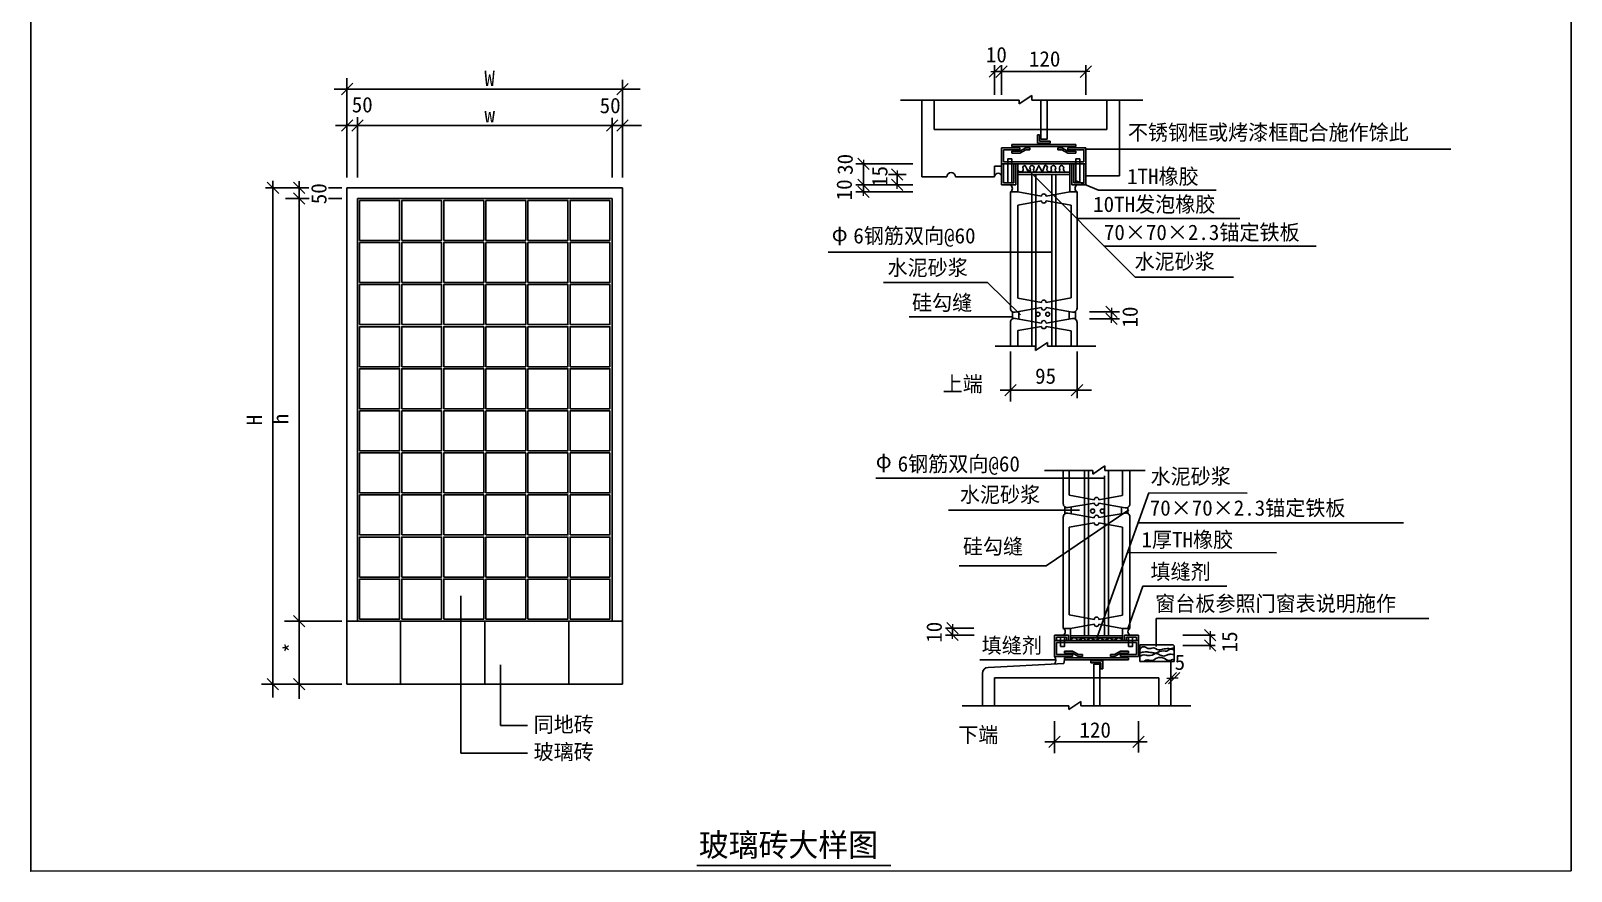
# Model space of a CAD drawing. Header units: metres. Extents: x -6662 to 47632, y 410 to 57999.
# Drawn here: x -6662 to 47632, y 410 to 30043 of the extents above; entities that cross this region are included whole.
import ezdxf

# ---------------------------------------------------------------- set-up
doc = ezdxf.new("R2010")
doc.units = ezdxf.units.M
for name, color, linetype in [('BLK', 7, 'Continuous'), ('DH', 1, 'Continuous'), ('DIM', 3, 'Continuous'), ('EX', 2, 'Continuous'), ('FIN4$0$DIM', 9, 'Continuous'), ('FIN4$0$GLASS', 151, 'Continuous'), ('FIN4$0$WALL01', 3, 'Continuous'), ('FL', 2, 'Continuous'), ('HAT', 5, 'Continuous'), ('HATCH', 2, 'Continuous'), ('I-TEXT', 7, 'Continuous'), ('OL', 3, 'Continuous'), ('Q', 4, 'Continuous'), ('文字', 7, 'Continuous')]:
    doc.layers.add(name, color=color, linetype=linetype)

# ---------------------------------------------------------------- blocks, each defined once
blk = doc.blocks.new('QS', base_point=(2.2, 4.82))
at = {"layer": 'OL'}
for p, q in [((2.2, 4.82), (2.09, 4.82)), ((2.29, 4.52), (2.09, 4.82)), ((2.2, 4.52), (2.29, 4.52))]:
    blk.add_line(p, q, dxfattribs=at)
blk = doc.blocks.new('DIMTCK')
at = {"lineweight": 15}
blk.add_line((9.15, 0), (-8.19, 0), dxfattribs=at)
blk.add_lwpolyline([(-13.56, -13.4), (13.2, 13.33)])

msp = doc.modelspace()

# ---------------------------------------------------------------- linework, layer by layer
for p, q in [((29124.3, 11171.79), (26064.25, 11177.44)), ((16807.65, 607.4), (23651.75, 607.4))]:
    msp.add_line(p, q)
msp.add_lwpolyline([(-6662, 57998.96), (47631.69, 57998.96), (47626.27, 424.45), (-6662, 410.39)], close=True)
at = {"layer": 'BLK'}
for p, q in [((14197.16, 9226.22), (4482.01, 9226.22)), ((6373.13, 9226.22), (6373.13, 7001.38)), ((9339.58, 9226.22), (9339.58, 7001.38)), ((12306.04, 9226.22), (12306.04, 7001.38))]:
    msp.add_line(p, q, dxfattribs=at)
at = {"layer": 'DH'}
for p, q in [((28936.73, 27598.84), (28936.73, 26224.38)), ((29159.21, 26224.38), (29159.21, 27598.84)), ((28936.73, 26224.38), (29159.21, 26224.38)), ((28616.78, 24979.18), (28616.78, 18959.29)), ((28758.04, 24979.18), (28758.04, 18805.81)), ((29323.07, 24979.18), (29323.07, 18959.29)), ((29464.33, 24979.18), (29464.33, 18959.29)), ((30479.51, 8713.41), (30479.51, 14542.47)), ((30620.77, 8713.41), (30620.77, 14542.47)), ((31185.81, 8713.41), (31185.81, 14353.17)), ((31327.07, 8713.41), (31327.07, 14542.47)), ((30804.41, 6241.36), (30804.41, 7713.09)), ((30804.41, 7713.09), (31016.3, 7713.09)), ((31016.3, 7713.09), (31016.3, 6241.36))]:
    msp.add_line(p, q, dxfattribs=at)
for points in [[(27769.22, 24679), (27769.22, 25522.32), (27910.48, 25522.32), (27910.48, 24679)], [(30311.89, 24679), (30311.89, 25522.32), (30170.63, 25522.32), (30170.63, 24679)], [(29631.95, 8667.65), (29631.95, 8334.63), (29773.21, 8334.63), (29773.21, 8667.65)], [(32174.63, 8667.65), (32174.63, 8334.63), (32033.37, 8334.63), (32033.37, 8667.65)]]:
    msp.add_lwpolyline(points, dxfattribs=at)
at = {"layer": 'DIM'}
for p, q in [((27310.12, 28832.75), (27310.12, 27787.42)), ((27557.33, 28832.75), (27557.33, 27787.42)), ((30523.78, 28832.75), (30523.78, 27787.42)), ((4482.01, 24873.7), (4482.01, 28369.92)), ((14197.16, 24873.7), (14197.16, 28311.44)), ((27310.12, 28602.49), (27310.12, 28612.43)), ((27325.12, 28602.43), (27542.33, 28602.43)), ((27557.33, 28602.49), (27557.33, 28612.43)), ((27557.33, 28602.49), (27557.33, 28612.43)), ((27572.33, 28602.43), (30508.78, 28602.43)), ((30523.78, 28602.49), (30523.78, 28612.43)), ((4032.21, 27990.12), (14819.3, 27990.12)), ((4076.45, 26700.69), (4837.82, 26700.69)), ((4482.01, 24873.7), (4482.01, 26710.69)), ((4852.82, 24873.7), (4852.82, 26994.4)), ((4852.82, 24873.7), (4852.82, 26994.4)), ((4867.82, 26700.69), (14865.94, 26700.69)), ((13826.35, 24873.7), (13826.35, 26975.5)), ((13826.35, 24873.7), (13826.35, 26710.69)), ((13841.35, 26700.69), (14182.16, 26700.69)), ((14197.16, 24873.7), (14197.16, 26710.69)), ((22422.03, 25349.99), (24427.12, 25349.99)), ((22687.72, 25334.99), (22687.72, 24623.37)), ((22687.79, 25349.99), (22697.72, 25349.99)), ((23568.39, 24979.18), (24193.43, 24979.18)), ((23874.37, 24979.18), (23884.31, 24979.18)), ((3139.42, 24503.48), (1605.56, 24503.48)), ((1873.9, 6539.55), (1873.9, 24752.88)), ((3128.52, 24503.48), (2790.92, 24503.48)), ((2800.92, 24147.67), (2800.92, 24743.96)), ((4297.7, 24503.48), (3831.23, 24503.48)), ((4297.7, 24503.48), (3863.91, 24503.48)), ((22422.03, 24608.37), (24427.12, 24608.37)), ((22687.66, 24608.37), (22677.72, 24608.37)), ((22687.66, 24608.37), (22677.72, 24608.37)), ((22687.72, 24593.37), (22687.72, 24376.17)), ((23874.24, 24608.37), (23864.31, 24608.37)), ((23874.31, 24964.18), (23874.31, 24623.37)), ((3144.87, 24132.67), (2313.89, 24132.67)), ((2877.95, 24132.67), (2790.92, 24132.67)), ((2800.92, 9241.22), (2800.92, 24117.67)), ((4297.7, 24132.67), (3825.78, 24132.67)), ((4297.7, 24132.67), (3891.15, 24132.67)), ((22422.03, 24361.17), (24427.12, 24361.17)), ((22687.66, 24361.17), (22677.72, 24361.17)), ((31716.17, 20133.89), (30649.91, 20133.89)), ((31429.54, 20133.89), (31419.6, 20133.89)), ((31429.6, 20118.89), (31429.6, 19901.69)), ((31710.31, 19886.69), (30649.91, 19886.69)), ((31429.54, 19886.69), (31419.6, 19886.69)), ((27866.33, 18732.74), (27866.33, 16976.98)), ((30214.78, 18732.74), (30214.78, 17089.59)), ((27866.33, 17367.62), (27866.33, 17377.55)), ((30214.78, 17367.62), (30214.78, 17377.55)), ((27500.47, 17367.55), (30724.31, 17367.55)), ((4297.7, 9226.22), (2284.83, 9226.22)), ((4297.7, 9226.22), (2569.85, 9226.22)), ((2800.92, 6492.03), (2800.92, 9211.22)), ((25580.72, 8985.49), (26580.42, 8985.49)), ((25580.72, 8738.28), (26589.61, 8738.28)), ((25721.07, 8985.49), (25711.13, 8985.49)), ((25721.07, 8738.28), (25711.13, 8738.28)), ((25825.57, 8970.49), (25825.57, 8753.28)), ((33940.68, 8738.28), (35079.08, 8738.28)), ((34903.49, 8738.28), (34893.55, 8738.28)), ((34903.55, 8723.28), (34903.55, 8382.47)), ((33940.68, 8367.47), (35079.08, 8367.47)), ((34903.49, 8367.47), (34893.55, 8367.47)), ((33516.6, 7221.2), (33516.6, 7231.14)), ((33531.6, 7221.14), (33625.2, 7221.14)), ((33640.2, 7221.2), (33640.2, 7231.14)), ((4297.7, 7001.38), (1464.25, 7001.38)), ((4297.7, 7001.38), (2790.92, 7001.38)), ((29420.06, 5704.84), (29420.06, 4568.5)), ((32386.52, 5704.84), (32386.52, 4592.64)), ((29076.95, 4970.47), (32688.96, 4970.47)), ((29420.06, 4970.53), (29420.06, 4980.47)), ((32386.52, 4970.53), (32386.52, 4980.47))]:
    msp.add_line(p, q, dxfattribs=at)
at = {"layer": 'EX'}
for p, q in [((24739.19, 27598.84), (24739.19, 24896.3)), ((25184.16, 26560.58), (25184.16, 27598.84)), ((31265.4, 27598.84), (31265.4, 26560.58)), ((31710.37, 24929.03), (31710.37, 27598.84)), ((31265.4, 26560.58), (25184.16, 26560.58)), ((28892.23, 26372.71), (28818.07, 26372.71)), ((28818.07, 26372.71), (28818.07, 26076.06)), ((28818.07, 26076.06), (29263.04, 26076.06)), ((28892.23, 26150.22), (28892.23, 26372.71)), ((29263.04, 26150.22), (28892.23, 26150.22)), ((29263.04, 26076.06), (29263.04, 26150.22)), ((28193, 25915.03), (27557.33, 25915.03)), ((27557.33, 25915.03), (27557.33, 25349.99)), ((27627.96, 25844.4), (28193, 25844.4)), ((27627.96, 25420.62), (27627.96, 25844.4)), ((27627.96, 25420.62), (27627.96, 25632.51)), ((27910.48, 26028.03), (30170.63, 26028.03)), ((27910.48, 25957.4), (27910.48, 26028.03)), ((30170.63, 25957.4), (27910.48, 25957.4)), ((27910.48, 25802.02), (27910.48, 25731.39)), ((28193, 25802.02), (27910.48, 25802.02)), ((27910.48, 25731.39), (28193, 25731.39)), ((28193, 25802.02), (28404.89, 25915.03)), ((28193, 25844.4), (28193, 25915.03)), ((28193, 25731.39), (28404.89, 25844.4)), ((28546.15, 25915.03), (28404.89, 25915.03)), ((28546.15, 25844.4), (28404.89, 25844.4)), ((28546.15, 25915.03), (28546.15, 25844.4)), ((29534.96, 25915.03), (29534.96, 25844.4)), ((29534.96, 25915.03), (29676.22, 25915.03)), ((29534.96, 25844.4), (29676.22, 25844.4)), ((29888.11, 25802.02), (29676.22, 25915.03)), ((29888.11, 25731.39), (29676.22, 25844.4)), ((29888.11, 25915.03), (30523.78, 25915.03)), ((29888.11, 25844.4), (29888.11, 25915.03)), ((30453.15, 25844.4), (29888.11, 25844.4)), ((29888.11, 25802.02), (30170.63, 25802.02)), ((30170.63, 25731.39), (29888.11, 25731.39)), ((30170.63, 26028.03), (30170.63, 25957.4)), ((30170.63, 25802.02), (30170.63, 25731.39)), ((30453.15, 25420.62), (30453.15, 25844.4)), ((30453.15, 25420.62), (30453.15, 25632.51)), ((30523.78, 25915.03), (30523.78, 25349.99)), ((27310.12, 25267.1), (27310.12, 24896.3)), ((27557.33, 25267.1), (27310.12, 25267.1)), ((27557.33, 25349.99), (30523.78, 25349.99)), ((27557.33, 25349.99), (27557.33, 24608.37)), ((30453.15, 25420.62), (27627.96, 25420.62)), ((27627.96, 24679), (27627.96, 25349.99)), ((27981.11, 25349.99), (27981.11, 24679)), ((28051.74, 24608.37), (28051.74, 25349.99)), ((28122.37, 25349.99), (28122.37, 24361.17)), ((28122.37, 25053.34), (29958.74, 25053.34)), ((29958.74, 24979.18), (28122.37, 24979.18)), ((29958.74, 25349.99), (29958.74, 24361.17)), ((30029.37, 24608.37), (30029.37, 25349.99)), ((30100, 25349.99), (30100, 24679)), ((30453.15, 24679), (30453.15, 25349.99)), ((30523.78, 25349.99), (30523.78, 24608.37)), ((24739.19, 24896.3), (25629.13, 24896.3)), ((25925.77, 24896.3), (27310.12, 24896.3)), ((27557.33, 24608.37), (28051.74, 24608.37)), ((27981.11, 24679), (27627.96, 24679)), ((30523.78, 24608.37), (30029.37, 24608.37)), ((30100, 24679), (30453.15, 24679)), ((30523.78, 24929.03), (31710.37, 24929.03)), ((27866.33, 24361.17), (27866.33, 20245.28)), ((28122.37, 24361.17), (27866.33, 24361.17)), ((28122.37, 24361.17), (28957.05, 24213.99)), ((28122.37, 23897.14), (28957.05, 24044.31)), ((28122.37, 23897.14), (28122.37, 20614.8)), ((29958.74, 24361.17), (29124.06, 24213.99)), ((30002.89, 23889.35), (29124.06, 24044.31)), ((29958.74, 24361.17), (30214.78, 24361.17)), ((30002.89, 23889.35), (30002.89, 20622.58)), ((30214.78, 24361.17), (30214.78, 20248.18)), ((30214.78, 24078.65), (30214.78, 20435.86)), ((28032.12, 20119.22), (28956.95, 20282.3)), ((28122.37, 20614.8), (28957.05, 20467.62)), ((28166.3, 20142.88), (28166.3, 19878.75)), ((30002.89, 20622.58), (29124.06, 20467.62)), ((30048.99, 20122.13), (29124.09, 20285.22)), ((29931.3, 20142.88), (29931.3, 19878.75)), ((27866.33, 19763.29), (27866.33, 18928.33)), ((28032.12, 19902.41), (28956.95, 19739.33)), ((28122.37, 19472.46), (28957.05, 19619.64)), ((30002.89, 19464.68), (29124.06, 19619.64)), ((30048.99, 19899.5), (29124.09, 19736.41)), ((30214.78, 19760.38), (30214.78, 18928.33)), ((28122.37, 19472.46), (28122.37, 18928.33)), ((30002.89, 19464.68), (30002.89, 18928.33)), ((29729.07, 13367.62), (29729.07, 14542.47)), ((29940.96, 13663.33), (29940.96, 14542.47)), ((31821.48, 13655.55), (31821.48, 14542.47)), ((32077.51, 13364.71), (32077.51, 14542.47)), ((29940.96, 13663.33), (30819.78, 13508.37)), ((31821.48, 13655.55), (30986.8, 13508.37)), ((29894.86, 13228.51), (30819.76, 13391.59)), ((29894.86, 13037.48), (30819.76, 12874.39)), ((30012.55, 13016.73), (30012.55, 13249.26)), ((31911.72, 13225.6), (30986.9, 13388.67)), ((31911.72, 13040.39), (30986.9, 12877.32)), ((31777.54, 13016.73), (31777.54, 13249.26)), ((29729.07, 9255.58), (29729.07, 12898.37)), ((29729.07, 8973.06), (29729.07, 12898.37)), ((29940.96, 12537.03), (30819.78, 12691.99)), ((29940.96, 9444.88), (29940.96, 12537.03)), ((31821.48, 12544.81), (30986.8, 12691.99)), ((31821.48, 9437.09), (31821.48, 12544.81)), ((32077.51, 8973.06), (32077.51, 12901.27)), ((29940.96, 9444.88), (30819.78, 9289.92)), ((31821.48, 9437.09), (30986.8, 9289.92)), ((29420.06, 8264), (29420.06, 8738.28)), ((29420.06, 8738.28), (29914.47, 8738.28)), ((29985.1, 8973.06), (29729.07, 8973.06)), ((29914.47, 8738.28), (29914.47, 8546.52)), ((29985.1, 8973.06), (30819.78, 9120.24)), ((29985.1, 8546.52), (29985.1, 8973.06)), ((29985.1, 8713.41), (31821.48, 8713.41)), ((31821.48, 8973.06), (30986.8, 9120.24)), ((31821.48, 8546.52), (31821.48, 8973.06)), ((31821.48, 8973.06), (32077.51, 8973.06)), ((32386.52, 8738.28), (31892.11, 8738.28)), ((31892.11, 8738.28), (31892.11, 8546.52)), ((32386.52, 8264), (32386.52, 8738.28)), ((29420.06, 7981.48), (29420.06, 8546.52)), ((32386.52, 8546.52), (29420.06, 8546.52)), ((29490.69, 8667.65), (29490.69, 8546.52)), ((29843.84, 8667.65), (29490.69, 8667.65)), ((29490.69, 8475.89), (29490.69, 8264)), ((29490.69, 8475.89), (29490.69, 8052.11)), ((29490.69, 8475.89), (32315.89, 8475.89)), ((29773.21, 8165.12), (30055.73, 8165.12)), ((29773.21, 8094.49), (29773.21, 8165.12)), ((29843.84, 8546.52), (29843.84, 8667.65)), ((31821.48, 8642.78), (29985.1, 8642.78)), ((30055.73, 8165.12), (30267.62, 8052.11)), ((31750.85, 8165.12), (31538.96, 8052.11)), ((32033.37, 8165.12), (31750.85, 8165.12)), ((31962.74, 8546.52), (31962.74, 8667.65)), ((31962.74, 8667.65), (32315.89, 8667.65)), ((32033.37, 8094.49), (32033.37, 8165.12)), ((32315.89, 8667.65), (32315.89, 8546.52)), ((32315.89, 8475.89), (32315.89, 8264)), ((32315.89, 8475.89), (32315.89, 8052.11)), ((32386.52, 7981.48), (32386.52, 8546.52)), ((32428.9, 8397.85), (33569.57, 8397.85)), ((32428.9, 7804.56), (32428.9, 8397.85)), ((33640.2, 8327.22), (33640.2, 7804.56)), ((29748.68, 7729.36), (27078.68, 7595.7)), ((30055.73, 7981.48), (29420.06, 7981.48)), ((29490.69, 8052.11), (30055.73, 8052.11)), ((29773.21, 7868.47), (29748.68, 7729.36)), ((30055.73, 8094.49), (29773.21, 8094.49)), ((29773.21, 7868.47), (29773.21, 7939.1)), ((29773.21, 7939.1), (32033.37, 7939.1)), ((32033.37, 7868.47), (29773.21, 7868.47)), ((30055.73, 8094.49), (30267.62, 7981.48)), ((30055.73, 8052.11), (30055.73, 7981.48)), ((30408.88, 8052.11), (30267.62, 8052.11)), ((30408.88, 7981.48), (30267.62, 7981.48)), ((30408.88, 7981.48), (30408.88, 8052.11)), ((31129.31, 7826.1), (30705.53, 7826.1)), ((30705.53, 7826.1), (30705.53, 7755.47)), ((30705.53, 7755.47), (31058.68, 7755.47)), ((31058.68, 7755.47), (31058.68, 7543.58)), ((31129.31, 7543.58), (31129.31, 7826.1)), ((31397.7, 8052.11), (31538.96, 8052.11)), ((31397.7, 7981.48), (31397.7, 8052.11)), ((31397.7, 7981.48), (31538.96, 7981.48)), ((31750.85, 8094.49), (31538.96, 7981.48)), ((31750.85, 8094.49), (32033.37, 8094.49)), ((32315.89, 8052.11), (31750.85, 8052.11)), ((31750.85, 8052.11), (31750.85, 7981.48)), ((31750.85, 7981.48), (32386.52, 7981.48)), ((32033.37, 7939.1), (32033.37, 7868.47)), ((33640.2, 7804.56), (32428.9, 7804.56)), ((33516.6, 7804.56), (33516.6, 6241.36)), ((26877.38, 6241.36), (26877.38, 7384.08)), ((27301.16, 7230.18), (27301.16, 6241.36)), ((33092.82, 7230.18), (27301.16, 7230.18)), ((31058.68, 7543.58), (31129.31, 7543.58)), ((33092.82, 6241.36), (33092.82, 7230.18))]:
    msp.add_line(p, q, dxfattribs=at)
for points in [[(27940.75, 20133.89), (27938.55, 19886.53)], [(30156.73, 20147.1), (30159.18, 19872.71)], [(29787.11, 13012.51), (29784.95, 13255.08)], [(32003.09, 13025.72), (32005.02, 13241.32)]]:
    msp.add_lwpolyline(points, dxfattribs=at)
for centre, radius, start, end in [((25777.45, 24896.3), 148.32, 0, 180), ((27433.72, 24896.3), 123.6, 0, 180), ((27796.01, 24484.77), 142.2, 299.64, 60.36), ((30285.1, 24484.77), 142.2, 119.64, 240.36), ((29040.56, 24209.84), 83.61, 2.85, 177.15), ((29040.56, 24048.47), 83.61, 182.85, 357.15), ((28007.59, 20258.34), 141.26, 180, 280), ((29040.56, 20281.59), 83.61, 179.52, 2.49), ((29040.56, 20463.47), 83.61, 2.85, 177.15), ((30073.52, 20261.25), 141.26, 260, 0), ((28007.59, 19763.29), 141.26, 80, 180), ((29040.56, 19740.04), 83.61, 357.51, 180.48), ((29040.56, 19623.79), 83.61, 182.85, 357.15), ((30073.52, 19760.38), 141.26, 0, 100), ((30903.29, 13504.22), 83.61, 2.85, 177.15), ((29870.33, 13367.62), 141.26, 180, 280), ((29870.33, 12898.37), 141.26, 80, 180), ((30903.29, 13387.97), 83.61, 177.51, 0.48), ((31936.25, 13364.71), 141.26, 260, 0), ((31936.25, 12901.27), 141.26, 0, 100), ((30903.29, 12878.02), 83.61, 359.52, 182.49), ((30903.29, 12696.14), 83.61, 182.85, 357.15), ((30903.29, 9285.76), 83.61, 2.85, 177.15), ((29669.16, 8855.67), 131.79, 297.04, 62.96), ((30903.29, 9124.39), 83.61, 182.85, 357.15), ((32137.42, 8855.67), 131.79, 117.04, 242.96), ((33569.57, 8327.22), 70.63, 0, 90), ((29253.28, 7845.63), 215.11, 321.95, 39.17), ((27089.27, 7384.08), 211.89, 92.87, 180)]:
    msp.add_arc(centre, radius, start, end, dxfattribs=at)
at = {"layer": 'FIN4$0$DIM'}
for p, q in [((4852.82, 24132.67), (4852.82, 9226.22)), ((13826.35, 24132.67), (4852.82, 24132.67)), ((13826.35, 9226.22), (13826.35, 24132.67)), ((4852.82, 9226.22), (13826.35, 9226.22))]:
    msp.add_line(p, q, dxfattribs=at)
at = {"layer": 'FIN4$0$GLASS'}
for points in [[(4926.98, 22649.44), (6336.04, 22649.44), (6336.04, 24058.51), (4926.98, 24058.51)], [(6410.21, 22649.44), (7819.27, 22649.44), (7819.27, 24058.51), (6410.21, 24058.51)], [(7893.44, 22649.44), (9302.5, 22649.44), (9302.5, 24058.51), (7893.44, 24058.51)], [(9376.66, 22649.44), (10785.73, 22649.44), (10785.73, 24058.51), (9376.66, 24058.51)], [(10859.89, 22649.44), (12268.96, 22649.44), (12268.96, 24058.51), (10859.89, 24058.51)], [(12343.12, 22649.44), (13752.19, 22649.44), (13752.19, 24058.51), (12343.12, 24058.51)], [(4926.98, 21166.21), (6336.04, 21166.21), (6336.04, 22575.28), (4926.98, 22575.28)], [(6410.21, 21166.21), (7819.27, 21166.21), (7819.27, 22575.28), (6410.21, 22575.28)], [(7893.44, 21166.21), (9302.5, 21166.21), (9302.5, 22575.28), (7893.44, 22575.28)], [(9376.66, 21166.21), (10785.73, 21166.21), (10785.73, 22575.28), (9376.66, 22575.28)], [(10859.89, 21166.21), (12268.96, 21166.21), (12268.96, 22575.28), (10859.89, 22575.28)], [(12343.12, 21166.21), (13752.19, 21166.21), (13752.19, 22575.28), (12343.12, 22575.28)], [(4926.98, 19682.99), (6336.04, 19682.99), (6336.04, 21092.05), (4926.98, 21092.05)], [(6410.21, 19682.99), (7819.27, 19682.99), (7819.27, 21092.05), (6410.21, 21092.05)], [(7893.44, 19682.99), (9302.5, 19682.99), (9302.5, 21092.05), (7893.44, 21092.05)], [(9376.66, 19682.99), (10785.73, 19682.99), (10785.73, 21092.05), (9376.66, 21092.05)], [(10859.89, 19682.99), (12268.96, 19682.99), (12268.96, 21092.05), (10859.89, 21092.05)], [(12343.12, 19682.99), (13752.19, 19682.99), (13752.19, 21092.05), (12343.12, 21092.05)], [(4926.98, 18199.76), (6336.04, 18199.76), (6336.04, 19608.82), (4926.98, 19608.82)], [(6410.21, 18199.76), (7819.27, 18199.76), (7819.27, 19608.82), (6410.21, 19608.82)], [(7893.44, 18199.76), (9302.5, 18199.76), (9302.5, 19608.82), (7893.44, 19608.82)], [(9376.66, 18199.76), (10785.73, 18199.76), (10785.73, 19608.82), (9376.66, 19608.82)], [(10859.89, 18199.76), (12268.96, 18199.76), (12268.96, 19608.82), (10859.89, 19608.82)], [(12343.12, 18199.76), (13752.19, 18199.76), (13752.19, 19608.82), (12343.12, 19608.82)], [(4926.98, 16716.53), (6336.04, 16716.53), (6336.04, 18125.6), (4926.98, 18125.6)], [(6410.21, 16716.53), (7819.27, 16716.53), (7819.27, 18125.6), (6410.21, 18125.6)], [(7893.44, 16716.53), (9302.5, 16716.53), (9302.5, 18125.6), (7893.44, 18125.6)], [(9376.66, 16716.53), (10785.73, 16716.53), (10785.73, 18125.6), (9376.66, 18125.6)], [(10859.89, 16716.53), (12268.96, 16716.53), (12268.96, 18125.6), (10859.89, 18125.6)], [(12343.12, 16716.53), (13752.19, 16716.53), (13752.19, 18125.6), (12343.12, 18125.6)], [(4926.98, 15233.3), (6336.04, 15233.3), (6336.04, 16642.37), (4926.98, 16642.37)], [(6410.21, 15233.3), (7819.27, 15233.3), (7819.27, 16642.37), (6410.21, 16642.37)], [(7893.44, 15233.3), (9302.5, 15233.3), (9302.5, 16642.37), (7893.44, 16642.37)], [(9376.66, 15233.3), (10785.73, 15233.3), (10785.73, 16642.37), (9376.66, 16642.37)], [(10859.89, 15233.3), (12268.96, 15233.3), (12268.96, 16642.37), (10859.89, 16642.37)], [(12343.12, 15233.3), (13752.19, 15233.3), (13752.19, 16642.37), (12343.12, 16642.37)], [(4926.98, 13750.07), (6336.04, 13750.07), (6336.04, 15159.14), (4926.98, 15159.14)], [(6410.21, 13750.07), (7819.27, 13750.07), (7819.27, 15159.14), (6410.21, 15159.14)], [(7893.44, 13750.07), (9302.5, 13750.07), (9302.5, 15159.14), (7893.44, 15159.14)], [(9376.66, 13750.07), (10785.73, 13750.07), (10785.73, 15159.14), (9376.66, 15159.14)], [(10859.89, 13750.07), (12268.96, 13750.07), (12268.96, 15159.14), (10859.89, 15159.14)], [(12343.12, 13750.07), (13752.19, 13750.07), (13752.19, 15159.14), (12343.12, 15159.14)], [(4926.98, 12266.84), (6336.04, 12266.84), (6336.04, 13675.91), (4926.98, 13675.91)], [(6410.21, 12266.84), (7819.27, 12266.84), (7819.27, 13675.91), (6410.21, 13675.91)], [(7893.44, 12266.84), (9302.5, 12266.84), (9302.5, 13675.91), (7893.44, 13675.91)], [(9376.66, 12266.84), (10785.73, 12266.84), (10785.73, 13675.91), (9376.66, 13675.91)], [(10859.89, 12266.84), (12268.96, 12266.84), (12268.96, 13675.91), (10859.89, 13675.91)], [(12343.12, 12266.84), (13752.19, 12266.84), (13752.19, 13675.91), (12343.12, 13675.91)], [(4926.98, 10783.61), (6336.04, 10783.61), (6336.04, 12192.68), (4926.98, 12192.68)], [(6410.21, 10783.61), (7819.27, 10783.61), (7819.27, 12192.68), (6410.21, 12192.68)], [(7893.44, 10783.61), (9302.5, 10783.61), (9302.5, 12192.68), (7893.44, 12192.68)], [(9376.66, 10783.61), (10785.73, 10783.61), (10785.73, 12192.68), (9376.66, 12192.68)], [(10859.89, 10783.61), (12268.96, 10783.61), (12268.96, 12192.68), (10859.89, 12192.68)], [(12343.12, 10783.61), (13752.19, 10783.61), (13752.19, 12192.68), (12343.12, 12192.68)], [(4926.98, 9300.38), (6336.04, 9300.38), (6336.04, 10709.45), (4926.98, 10709.45)], [(6410.21, 9300.38), (7819.27, 9300.38), (7819.27, 10709.45), (6410.21, 10709.45)], [(7893.44, 9300.38), (9302.5, 9300.38), (9302.5, 10709.45), (7893.44, 10709.45)], [(9376.66, 9300.38), (10785.73, 9300.38), (10785.73, 10709.45), (9376.66, 10709.45)], [(10859.89, 9300.38), (12268.96, 9300.38), (12268.96, 10709.45), (10859.89, 10709.45)], [(12343.12, 9300.38), (13752.19, 9300.38), (13752.19, 10709.45), (12343.12, 10709.45)]]:
    msp.add_lwpolyline(points, close=True, dxfattribs=at)
at = {"layer": 'FIN4$0$WALL01'}
for p, q in [((4482.01, 7001.38), (4482.01, 24503.48)), ((14197.16, 24503.48), (4482.01, 24503.48)), ((14197.16, 7001.38), (14197.16, 24503.48)), ((4482.01, 7001.38), (14197.16, 7001.38))]:
    msp.add_line(p, q, dxfattribs=at)
at = {"layer": 'FL'}
for centre in [(28838.81, 20050.37), (29179.57, 20050.37), (30764.27, 13109.24), (31105.04, 13109.24)]:
    msp.add_circle(centre, 70.63, dxfattribs=at)
at = {"layer": 'HAT'}
for points in [[(28122.37, 25289.75), (28122.03, 25135.59, 0.29), (28240.7, 25067.24, 0.51), (28314.94, 25178.6, -0.69), (28389.18, 25289.97), (28439.66, 25178.6), (28490.15, 25067.24, 0.68), (28556.96, 25178.6, -0.55), (28623.77, 25289.97, -0.57), (28693.56, 25178.6, 0.71), (28763.34, 25067.24), (28813.83, 25178.6), (28864.31, 25289.97), (28928.15, 25175.07), (28992, 25060.17), (29033.57, 25175.07), (29075.15, 25289.97, -0.73), (29164.02, 25193.97, 0.57), (29235.5, 25067.24, 0.56), (29308.25, 25178.6, -0.54), (29381.01, 25289.97, -0.54), (29455.25, 25175.07, 0.58), (29529.49, 25060.17, 0.53), (29600.75, 25175.07, -0.55), (29672.02, 25289.97, -0.51), (29741.26, 25195.11, 0.39), (29799.71, 25067.24, 0.24), (29958.74, 25077.74, 0.27)], [(32428.9, 8230.84), (32479.69, 8299.91), (32523.94, 8323.67, -0.23), (32651.48, 8292.73, 0.16), (32779.03, 8261.78, 0.06), (32848.34, 8274.96), (32917.65, 8288.14), (32978.29, 8257.2), (33038.94, 8226.26, 0.17), (33238.2, 8241.73, -0.07), (33437.46, 8257.2, -0.05), (33549.72, 8237.91, -0.02), (33640.2, 8208.95)], [(32428.9, 7978.71, -0.07), (32506.82, 8026.86), (32571.1, 8040.6), (32649.08, 8027.42, 0.07), (32727.05, 8014.24, 0.16), (32991.29, 8094.46, -0.13), (33255.52, 8174.68), (33318.58, 8171.82), (33381.63, 8168.95), (33450.45, 8210.21), (33519.28, 8251.47), (33595.33, 8272.1), (33640.2, 8284.27)], [(32428.9, 8107.07, -0.03), (32554.34, 8138.95), (32619.23, 8143.74, -0.02), (32760.42, 8132.43, -0.02), (32931.12, 8107.07, -0.07), (33104.39, 8050.34, 0.12), (33277.66, 7993.61), (33381.15, 8027.42, -0.1), (33484.63, 8061.23, -0.09), (33583.84, 8055.3, -0.03), (33640.2, 8037.85)], [(32571.1, 7804.56), (32641.74, 7855.21), (32714.53, 7865.26), (32757.85, 7852.08), (32801.17, 7838.9, 0.21), (32946, 7877.46, -0.16), (33130.38, 7947.77, -0.16), (33320.5, 7896.2, 0.25), (33510.62, 7844.63), (33549.6, 7860.1), (33588.59, 7875.57), (33639.77, 7859.16), (33640.2, 7858.5)]]:
    msp.add_lwpolyline(points, format="xyb", dxfattribs=at)
msp.add_lwpolyline([(29985.1, 8547.05), (30048.75, 8626.44), (30146.27, 8642.78), (30201.14, 8594.65), (30256.01, 8546.52), (30343.61, 8594.65), (30431.21, 8642.78), (30486.08, 8594.65), (30540.95, 8546.52), (30614.1, 8594.65), (30687.26, 8642.78), (30778.71, 8594.65), (30870.16, 8546.52), (30950.54, 8594.65), (31030.92, 8642.78), (31107.44, 8594.65), (31183.97, 8546.52), (31275.42, 8594.65), (31366.87, 8642.78), (31436.18, 8594.65), (31505.49, 8546.52), (31586.35, 8594.65), (31667.21, 8642.78), (31755.83, 8617.76), (31821.48, 8546.52)], dxfattribs=at)
at = {"layer": 'I-TEXT'}
for p, q in [((30484.29, 25865.16), (43384.19, 25865.58)), ((28467.35, 25160.94), (32267.63, 21358.13)), ((30147.06, 24767.33), (30967.4, 24423.29)), ((30967.4, 24423.29), (35114.05, 24423.29)), ((30200.73, 23426.41), (35948.04, 23426.41)), ((31174.63, 22451.86), (38638.65, 22451.86)), ((29332.67, 22242.59), (21437.47, 22242.59)), ((32267.63, 21358.13), (35724.8, 21358.13)), ((27057.79, 21167.01), (23395.33, 21167.01)), ((28225.31, 20025.5), (27057.79, 21167.01)), ((27939.42, 19960.38), (24298.29, 19960.38)), ((31185.81, 14268), (23120.28, 14268)), ((30925.75, 8658.88), (32742.93, 13746.96)), ((32742.93, 13746.96), (36207.36, 13743.14)), ((30301.64, 13145.16), (25682.62, 13145.16)), ((32042.86, 13153.52), (29124.3, 11171.79)), ((32365.26, 12689.49), (41718.57, 12689.49)), ((31991.17, 11642.05), (37249.98, 11638.84)), ((32014.85, 8989.4), (32529.94, 10461.23)), ((32529.94, 10461.23), (35493.63, 10461.23)), ((8499.92, 10123.42), (8499.92, 4577.6)), ((33005.6, 8329.85), (33004.95, 9322.63)), ((33004.95, 9322.63), (42612.17, 9322.63)), ((9889.01, 7688.48), (9889.01, 5542.42)), ((29477.29, 7857.96), (26782.68, 7857.96)), ((9889.01, 5542.42), (10841.3, 5542.42)), ((8499.92, 4577.6), (10841.3, 4577.6))]:
    msp.add_line(p, q, dxfattribs=at)
at = {"layer": 'OL'}
for p, q in [((23997.58, 27598.84), (28173.65, 27598.84)), ((28618.62, 27598.84), (32528.65, 27598.84)), ((28744.59, 18928.33), (27325.84, 18928.33)), ((30876.93, 18928.33), (29168.37, 18928.33)), ((29066.91, 14542.47), (30775.48, 14542.47)), ((31199.25, 14542.47), (32618.01, 14542.47)), ((26171.08, 6241.36), (29925.08, 6241.36)), ((30348.86, 6241.36), (34219.59, 6241.36))]:
    msp.add_line(p, q, dxfattribs=at)

# ---------------------------------------------------------------- block references
at = {"layer": 'DIM', "xscale": 15, "yscale": 15, "zscale": 15}
for p, rotation in [((27310.12, 28602.43), 180), ((4482.01, 27990.12), 180), ((4482.01, 26700.69), 180), ((13826.35, 26700.69), 180), ((22687.72, 25349.99), 90), ((23874.31, 24979.18), 90), ((1873.9, 24503.48), 90), ((2800.92, 24503.48), 90), ((22687.72, 24361.17), 270), ((22687.72, 24608.37), 90), ((23874.31, 24608.37), 270), ((2800.92, 24132.67), 90), ((31429.6, 19886.69), 270), ((31429.6, 20133.89), 90), ((27866.33, 17367.55), 180), ((2800.92, 9226.22), 90), ((25825.57, 8738.28), 270), ((25825.57, 8985.49), 90), ((34903.55, 8738.28), 90), ((34903.55, 8367.47), 270), ((1873.9, 7001.38), 270), ((2800.92, 7001.38), 270), ((33516.6, 7221.14), 180), ((29420.06, 4970.47), 180)]:
    msp.add_blockref('DIMTCK', p, dxfattribs=dict(at, rotation=rotation))
for p in [(27557.33, 28602.43), (30523.78, 28602.43), (14197.16, 27990.12), (4852.82, 26700.69), (14197.16, 26700.69), (30214.78, 17367.55), (33640.2, 7221.14), (32386.52, 4970.47)]:
    msp.add_blockref('DIMTCK', p, dxfattribs=at)
at = {"layer": 'OL'}
for p, xscale, yscale, zscale, rotation in [((28618.62, 27598.84), 1483.23, 1483.23, 1483.23, 270), ((28744.59, 18928.33), 1412.6, 1412.6, 1412.6, 90), ((31199.25, 14542.47), 1412.6, 1412.6, 1412.6, 270), ((30348.86, 6241.36), 1412.6, 1412.6, 1412.6, 270)]:
    msp.add_blockref('QS', p, dxfattribs=dict(at, xscale=xscale, yscale=yscale, zscale=zscale, rotation=rotation))

# ---------------------------------------------------------------- texts
for s, p in [('10', (27000.91, 28929.33)), ('120', (28517.36, 28780.79)), ('W', (9323.18, 28098.26)), ('50', (4648.92, 27165.68)), ('w', (9328.38, 26810.55)), ('50', (13387.84, 27136.81)), ('95', (28736.21, 17597.43)), ('5', (33654.23, 7508.53)), ('120', (30298.87, 5118.72))]:
    msp.add_text(s, height=544).set_placement(p)
for s, p in [('30', (22309.03, 24962.6)), ('15', (23532.17, 24536.12)), ('50', (3760.63, 23927.81)), ('10', (22278.16, 24064.02)), ('10', (32352.79, 19580.2)), ('H', (1487.78, 16129.76)), ('h', (2414.8, 16167.23)), ('10', (25448.13, 8464.87)), ('15', (35859.4, 8126.12)), ('*', (2791.92, 8104.62))]:
    msp.add_text(s, height=544, rotation=90).set_placement(p)
at = {"layer": 'BLK'}
for s, p in [('上端', (25475.92, 17318.52)), ('下端', (26026.75, 4949.44))]:
    msp.add_text(s, height=544, dxfattribs=at).set_placement(p)
at = {"layer": 'HATCH'}
msp.add_text('玻璃砖大样图', height=810, dxfattribs=at).set_placement((16882.68, 931.82))
at = {"layer": 'I-TEXT'}
msp.add_text('填缝剂', height=544, dxfattribs=at).set_placement((26854.52, 8097.94))
at = {"layer": 'Q'}
for p in [(21566.74, 22621.24), (23119.32, 14617.83)]:
    msp.add_text('φ', height=544, dxfattribs=at).set_placement(p)
at = {"layer": '文字'}
for s, p in [('不锈钢框或烤漆框配合施作馀此', (32005.47, 26187.46)), ('1TH橡胶', (31977.91, 24635.2)), ('10TH发泡橡胶', (30781.2, 23653.94)), ('6钢筋双向@60 ', (22328.28, 22543.69)), ('70×70×2.3锚定铁板', (31160.28, 22664.84)), ('水泥砂浆', (32241.53, 21638.48)), ('水泥砂浆', (23535.12, 21417.55)), ('硅勾缝', (24397.34, 20184.87)), ('6钢筋双向@60', (23891.52, 14502.2)), ('水泥砂浆', (32805.13, 14057.96)), ('水泥砂浆', (26085.84, 13416.13)), ('70×70×2.3锚定铁板', (32776.74, 12946.61)), ('硅勾缝', (26190.21, 11589.74)), ('1厚TH橡胶', (32485.3, 11829.46)), ('填缝剂', (32805.37, 10701.76)), ('窗台板参照门窗表说明施作', (32971.59, 9576.86)), ('同地砖', (11061.65, 5310.96)), ('玻璃砖', (11061.65, 4346.14))]:
    msp.add_text(s, height=544, dxfattribs=at).set_placement(p)

doc.saveas('drawing.dxf')
